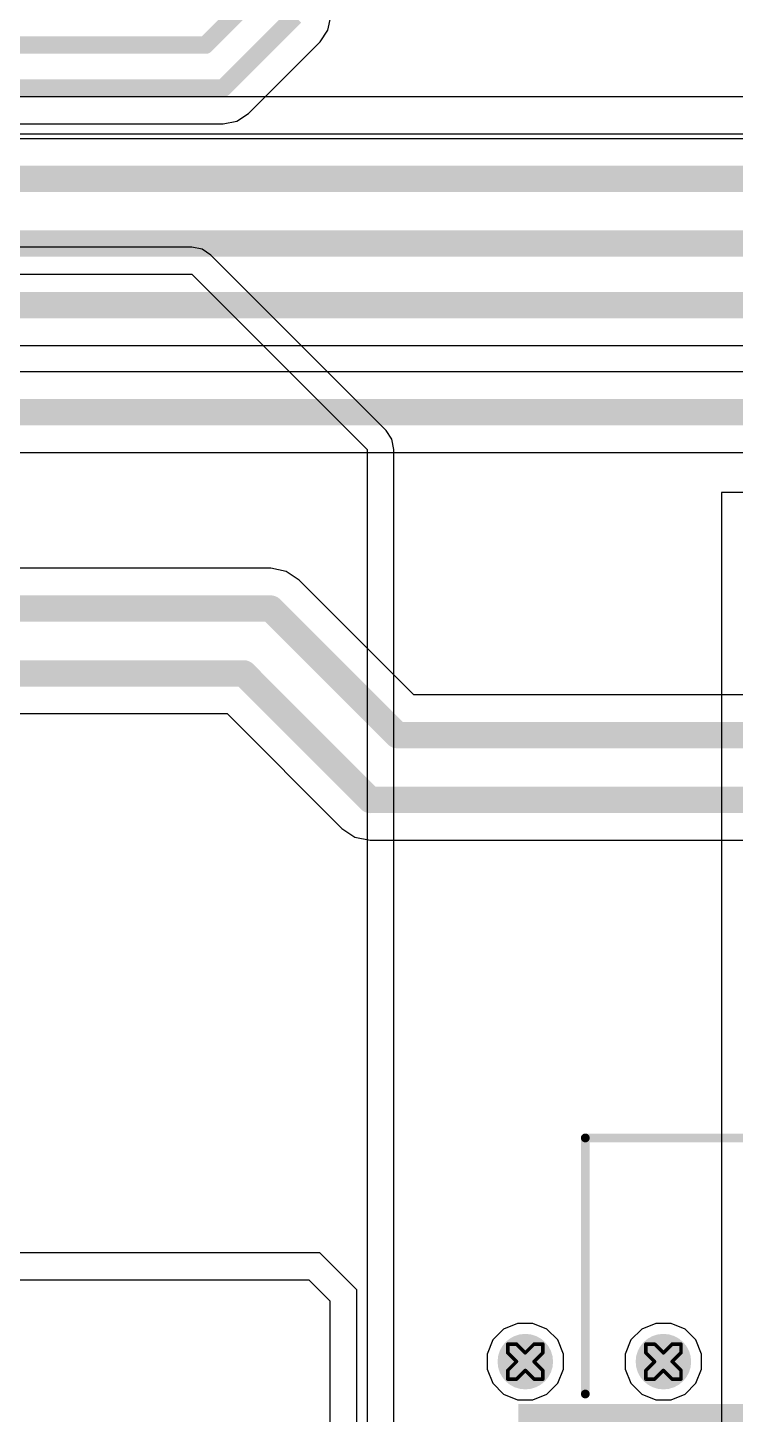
# Model space of a CAD drawing. Header units: inches. Extents: x 0 to 5379, y 0 to 5429.
# Drawn here: x 77.89 to 88.13, y 50.29 to 70.37 of the extents above; entities that cross this region are included whole.
import ezdxf

# ---------------------------------------------------------------- set-up
doc = ezdxf.new("R2010")
doc.units = ezdxf.units.IN
for name, color, linetype in [('Bottom Layer', 5, 'Continuous'), ('Bottom Solder', 6, 'Continuous'), ('Drill Drawing', 1, 'Continuous'), ('GND01', 16, 'Continuous'), ('GND02', 76, 'Continuous'), ('PWR', 156, 'Continuous'), ('SIG 01', 90, 'Continuous'), ('Top Layer', 1, 'Continuous'), ('Top Overlay', 2, 'Continuous'), ('Top Paste', 8, 'Continuous'), ('Top Solder', 216, 'Continuous'), ('Via Holes', 16, 'Continuous')]:
    doc.layers.add(name, color=color, linetype=linetype)

# ---------------------------------------------------------------- blocks, each defined once
blk = doc.blocks.new('UCD_220_F_10__D___59')
at = {"layer": 'Top Layer'}
for points in [[(-6, 1.25), (-2, 1.25), (-2, -1.25), (-6, -1.25)], [(2, 1.25), (6, 1.25), (6, -1.25), (2, -1.25)]]:
    blk.add_hatch(color=1, dxfattribs=at).paths.add_polyline_path(points)
at = {"layer": 'Top Paste'}
for points in [[(-6, 1.25), (-2, 1.25), (-2, -1.25), (-6, -1.25)], [(2, 1.25), (6, 1.25), (6, -1.25), (2, -1.25)]]:
    blk.add_hatch(color=8, dxfattribs=at).paths.add_polyline_path(points)
at = {"layer": 'Top Solder'}
for points in [[(-6.102, 1.352), (-1.898, 1.352), (-1.898, -1.352), (-6.102, -1.352)], [(1.898, 1.352), (6.102, 1.352), (6.102, -1.352), (1.898, -1.352)]]:
    blk.add_hatch(color=216, dxfattribs=at).paths.add_polyline_path(points)
at = {"layer": 'Top Overlay'}
for points in [[(-3.632, 5.207, 0.127, 0.127, 0), (-5.131, 3.708, 0.127, 0.127, 0)], [(5.131, 5.207, 0.127, 0.127, 0), (-3.632, 5.207, 0.127, 0.127, 0)], [(5.131, 5.207, 0.127, 0.127, 0), (5.131, 1.499, 0.127, 0.127, 0)], [(-5.131, 3.708, 0.127, 0.127, 0), (-5.131, 1.524, 0.127, 0.127, 0)], [(-5.664, 2.121, 0.127, 0.127, 0), (-5.664, 1.618, 0.127, 0.127, 0)], [(-5.392, 1.866, 0.127, 0.127, 0), (-5.946, 1.866, 0.127, 0.127, 0)], [(-5.131, -1.524, 0.127, 0.127, 0), (-5.131, -3.708, 0.127, 0.127, 0)], [(5.131, -1.499, 0.127, 0.127, 0), (5.131, -5.207, 0.127, 0.127, 0)], [(-3.632, -5.207, 0.127, 0.127, 0), (-5.131, -3.708, 0.127, 0.127, 0)], [(5.131, -5.207, 0.127, 0.127, 0), (-3.632, -5.207, 0.127, 0.127, 0)]]:
    blk.add_lwpolyline(points, format="xyseb", dxfattribs=at)
for points in [[(-3.664, 5.207, 0.0635, 0.0635, 1), (-3.6, 5.207, 0.0635, 0.0635, 1)], [(-3.664, 5.207, 0.0635, 0.0635, 1), (-3.6, 5.207, 0.0635, 0.0635, 1)], [(5.099, 5.207, 0.0635, 0.0635, 1), (5.163, 5.207, 0.0635, 0.0635, 1)], [(5.099, 5.207, 0.0635, 0.0635, 1), (5.163, 5.207, 0.0635, 0.0635, 1)], [(-5.163, 3.708, 0.0635, 0.0635, 1), (-5.099, 3.708, 0.0635, 0.0635, 1)], [(-5.163, 3.708, 0.0635, 0.0635, 1), (-5.099, 3.708, 0.0635, 0.0635, 1)], [(-5.696, 2.121, 0.0635, 0.0635, 1), (-5.632, 2.121, 0.0635, 0.0635, 1)], [(-5.977, 1.866, 0.0635, 0.0635, 1), (-5.914, 1.866, 0.0635, 0.0635, 1)], [(-5.424, 1.866, 0.0635, 0.0635, 1), (-5.36, 1.866, 0.0635, 0.0635, 1)], [(-5.696, 1.618, 0.0635, 0.0635, 1), (-5.632, 1.618, 0.0635, 0.0635, 1)], [(-5.163, 1.524, 0.0635, 0.0635, 1), (-5.099, 1.524, 0.0635, 0.0635, 1)], [(5.099, 1.499, 0.0635, 0.0635, 1), (5.163, 1.499, 0.0635, 0.0635, 1)], [(-5.163, -1.524, 0.0635, 0.0635, 1), (-5.099, -1.524, 0.0635, 0.0635, 1)], [(5.099, -1.499, 0.0635, 0.0635, 1), (5.163, -1.499, 0.0635, 0.0635, 1)], [(-5.163, -3.708, 0.0635, 0.0635, 1), (-5.099, -3.708, 0.0635, 0.0635, 1)], [(-5.163, -3.708, 0.0635, 0.0635, 1), (-5.099, -3.708, 0.0635, 0.0635, 1)], [(-3.664, -5.207, 0.0635, 0.0635, 1), (-3.6, -5.207, 0.0635, 0.0635, 1)], [(-3.664, -5.207, 0.0635, 0.0635, 1), (-3.6, -5.207, 0.0635, 0.0635, 1)], [(5.099, -5.207, 0.0635, 0.0635, 1), (5.163, -5.207, 0.0635, 0.0635, 1)], [(5.099, -5.207, 0.0635, 0.0635, 1), (5.163, -5.207, 0.0635, 0.0635, 1)]]:
    blk.add_lwpolyline(points, format="xyseb", close=True, dxfattribs=at)

msp = doc.modelspace()

# ---------------------------------------------------------------- hatches: boundary and pattern name
at = {"layer": 'Bottom Layer'}
h = msp.add_hatch(color=5, dxfattribs=at)
edge = h.paths.add_edge_path()
edge.add_arc((85.094, 51.054), 0.3, 0, 360)
h = msp.add_hatch(color=5, dxfattribs=at)
edge = h.paths.add_edge_path()
edge.add_arc((87.094, 51.054), 0.3, 0, 360)
at = {"layer": 'Bottom Solder'}
h = msp.add_hatch(color=6, dxfattribs=at)
edge = h.paths.add_edge_path()
edge.add_arc((85.094, 51.054), 0.402, 0, 360)
h = msp.add_hatch(color=6, dxfattribs=at)
edge = h.paths.add_edge_path()
edge.add_arc((87.094, 51.054), 0.402, 0, 360)
at = {"layer": 'GND01'}
h = msp.add_hatch(color=16, dxfattribs=at)
edge = h.paths.add_edge_path()
edge.add_arc((85.094, 51.054), 0.3, 0, 360)
h = msp.add_hatch(color=16, dxfattribs=at)
edge = h.paths.add_edge_path()
edge.add_arc((87.094, 51.054), 0.3, 0, 360)
at = {"layer": 'GND02'}
h = msp.add_hatch(color=76, dxfattribs=at)
edge = h.paths.add_edge_path()
edge.add_arc((85.094, 51.054), 0.3, 0, 360)
h = msp.add_hatch(color=76, dxfattribs=at)
edge = h.paths.add_edge_path()
edge.add_arc((87.094, 51.054), 0.3, 0, 360)
at = {"layer": 'PWR'}
h = msp.add_hatch(color=156, dxfattribs=at)
edge = h.paths.add_edge_path()
edge.add_arc((85.094, 51.054), 0.3, 0, 360)
h = msp.add_hatch(color=156, dxfattribs=at)
edge = h.paths.add_edge_path()
edge.add_arc((87.094, 51.054), 0.3, 0, 360)
at = {"layer": 'SIG 01'}
h = msp.add_hatch(color=90, dxfattribs=at)
edge = h.paths.add_edge_path()
edge.add_arc((85.094, 51.054), 0.3, 0, 360)
h = msp.add_hatch(color=90, dxfattribs=at)
edge = h.paths.add_edge_path()
edge.add_arc((87.094, 51.054), 0.3, 0, 360)
at = {"layer": 'Top Layer'}
h = msp.add_hatch(color=1, dxfattribs=at)
edge = h.paths.add_edge_path()
edge.add_arc((85.094, 51.054), 0.3, 0, 360)
h = msp.add_hatch(color=1, dxfattribs=at)
edge = h.paths.add_edge_path()
edge.add_arc((87.094, 51.054), 0.3, 0, 360)
at = {"layer": 'Top Solder'}
h = msp.add_hatch(color=216, dxfattribs=at)
edge = h.paths.add_edge_path()
edge.add_arc((85.094, 51.054), 0.402, 0, 360)
h = msp.add_hatch(color=216, dxfattribs=at)
edge = h.paths.add_edge_path()
edge.add_arc((87.094, 51.054), 0.402, 0, 360)
at = {"layer": 'Via Holes'}
h = msp.add_hatch(color=7, dxfattribs=at)
edge = h.paths.add_edge_path()
edge.add_arc((85.094, 51.054), 0.15, 0, 360)
h = msp.add_hatch(color=7, dxfattribs=at)
edge = h.paths.add_edge_path()
edge.add_arc((87.094, 51.054), 0.15, 0, 360)

# ---------------------------------------------------------------- linework, layer by layer
at = {"layer": 'Drill Drawing'}
for points in [[(84.84, 51.181, 0.0508, 0.0508, 0), (84.84, 51.308, 0.0508, 0.0508, 0)], [(84.84, 51.308, 0.0508, 0.0508, 0), (84.967, 51.308, 0.0508, 0.0508, 0)], [(84.84, 51.181, 0.0508, 0.0508, 0), (84.967, 51.054, 0.0508, 0.0508, 0)], [(84.967, 51.308, 0.0508, 0.0508, 0), (85.094, 51.181, 0.0508, 0.0508, 0)], [(85.094, 51.181, 0.0508, 0.0508, 0), (85.221, 51.308, 0.0508, 0.0508, 0)], [(85.221, 51.308, 0.0508, 0.0508, 0), (85.348, 51.308, 0.0508, 0.0508, 0)], [(85.221, 51.054, 0.0508, 0.0508, 0), (85.348, 51.181, 0.0508, 0.0508, 0)], [(85.348, 51.181, 0.0508, 0.0508, 0), (85.348, 51.308, 0.0508, 0.0508, 0)], [(86.84, 51.181, 0.0508, 0.0508, 0), (86.84, 51.308, 0.0508, 0.0508, 0)], [(86.84, 51.308, 0.0508, 0.0508, 0), (86.967, 51.308, 0.0508, 0.0508, 0)], [(86.84, 51.181, 0.0508, 0.0508, 0), (86.967, 51.054, 0.0508, 0.0508, 0)], [(86.967, 51.308, 0.0508, 0.0508, 0), (87.094, 51.181, 0.0508, 0.0508, 0)], [(87.094, 51.181, 0.0508, 0.0508, 0), (87.221, 51.308, 0.0508, 0.0508, 0)], [(87.221, 51.308, 0.0508, 0.0508, 0), (87.348, 51.308, 0.0508, 0.0508, 0)], [(87.221, 51.054, 0.0508, 0.0508, 0), (87.348, 51.181, 0.0508, 0.0508, 0)], [(87.348, 51.181, 0.0508, 0.0508, 0), (87.348, 51.308, 0.0508, 0.0508, 0)], [(84.84, 50.927, 0.0508, 0.0508, 0), (84.967, 51.054, 0.0508, 0.0508, 0)], [(85.221, 51.054, 0.0508, 0.0508, 0), (85.348, 50.927, 0.0508, 0.0508, 0)], [(86.84, 50.927, 0.0508, 0.0508, 0), (86.967, 51.054, 0.0508, 0.0508, 0)], [(87.221, 51.054, 0.0508, 0.0508, 0), (87.348, 50.927, 0.0508, 0.0508, 0)], [(84.84, 50.8, 0.0508, 0.0508, 0), (84.84, 50.927, 0.0508, 0.0508, 0)], [(84.84, 50.8, 0.0508, 0.0508, 0), (84.967, 50.8, 0.0508, 0.0508, 0)], [(84.967, 50.8, 0.0508, 0.0508, 0), (85.094, 50.927, 0.0508, 0.0508, 0)], [(85.094, 50.927, 0.0508, 0.0508, 0), (85.221, 50.8, 0.0508, 0.0508, 0)], [(85.221, 50.8, 0.0508, 0.0508, 0), (85.348, 50.8, 0.0508, 0.0508, 0)], [(85.348, 50.8, 0.0508, 0.0508, 0), (85.348, 50.927, 0.0508, 0.0508, 0)], [(86.84, 50.8, 0.0508, 0.0508, 0), (86.84, 50.927, 0.0508, 0.0508, 0)], [(86.84, 50.8, 0.0508, 0.0508, 0), (86.967, 50.8, 0.0508, 0.0508, 0)], [(86.967, 50.8, 0.0508, 0.0508, 0), (87.094, 50.927, 0.0508, 0.0508, 0)], [(87.094, 50.927, 0.0508, 0.0508, 0), (87.221, 50.8, 0.0508, 0.0508, 0)], [(87.221, 50.8, 0.0508, 0.0508, 0), (87.348, 50.8, 0.0508, 0.0508, 0)], [(87.348, 50.8, 0.0508, 0.0508, 0), (87.348, 50.927, 0.0508, 0.0508, 0)]]:
    msp.add_lwpolyline(points, format="xyseb", dxfattribs=at)
for points in [[(84.827, 51.308, 0.0254, 0.0254, 1), (84.852, 51.308, 0.0254, 0.0254, 1)], [(84.827, 51.308, 0.0254, 0.0254, 1), (84.852, 51.308, 0.0254, 0.0254, 1)], [(84.827, 51.181, 0.0254, 0.0254, 1), (84.852, 51.181, 0.0254, 0.0254, 1)], [(84.827, 51.181, 0.0254, 0.0254, 1), (84.852, 51.181, 0.0254, 0.0254, 1)], [(84.954, 51.308, 0.0254, 0.0254, 1), (84.979, 51.308, 0.0254, 0.0254, 1)], [(84.954, 51.308, 0.0254, 0.0254, 1), (84.979, 51.308, 0.0254, 0.0254, 1)], [(85.081, 51.181, 0.0254, 0.0254, 1), (85.106, 51.181, 0.0254, 0.0254, 1)], [(85.081, 51.181, 0.0254, 0.0254, 1), (85.106, 51.181, 0.0254, 0.0254, 1)], [(85.208, 51.308, 0.0254, 0.0254, 1), (85.233, 51.308, 0.0254, 0.0254, 1)], [(85.208, 51.308, 0.0254, 0.0254, 1), (85.233, 51.308, 0.0254, 0.0254, 1)], [(85.335, 51.308, 0.0254, 0.0254, 1), (85.36, 51.308, 0.0254, 0.0254, 1)], [(85.335, 51.308, 0.0254, 0.0254, 1), (85.36, 51.308, 0.0254, 0.0254, 1)], [(85.335, 51.181, 0.0254, 0.0254, 1), (85.36, 51.181, 0.0254, 0.0254, 1)], [(85.335, 51.181, 0.0254, 0.0254, 1), (85.36, 51.181, 0.0254, 0.0254, 1)], [(86.827, 51.308, 0.0254, 0.0254, 1), (86.852, 51.308, 0.0254, 0.0254, 1)], [(86.827, 51.308, 0.0254, 0.0254, 1), (86.852, 51.308, 0.0254, 0.0254, 1)], [(86.827, 51.181, 0.0254, 0.0254, 1), (86.852, 51.181, 0.0254, 0.0254, 1)], [(86.827, 51.181, 0.0254, 0.0254, 1), (86.852, 51.181, 0.0254, 0.0254, 1)], [(86.954, 51.308, 0.0254, 0.0254, 1), (86.979, 51.308, 0.0254, 0.0254, 1)], [(86.954, 51.308, 0.0254, 0.0254, 1), (86.979, 51.308, 0.0254, 0.0254, 1)], [(87.081, 51.181, 0.0254, 0.0254, 1), (87.106, 51.181, 0.0254, 0.0254, 1)], [(87.081, 51.181, 0.0254, 0.0254, 1), (87.106, 51.181, 0.0254, 0.0254, 1)], [(87.208, 51.308, 0.0254, 0.0254, 1), (87.233, 51.308, 0.0254, 0.0254, 1)], [(87.208, 51.308, 0.0254, 0.0254, 1), (87.233, 51.308, 0.0254, 0.0254, 1)], [(87.335, 51.308, 0.0254, 0.0254, 1), (87.36, 51.308, 0.0254, 0.0254, 1)], [(87.335, 51.308, 0.0254, 0.0254, 1), (87.36, 51.308, 0.0254, 0.0254, 1)], [(87.335, 51.181, 0.0254, 0.0254, 1), (87.36, 51.181, 0.0254, 0.0254, 1)], [(87.335, 51.181, 0.0254, 0.0254, 1), (87.36, 51.181, 0.0254, 0.0254, 1)], [(84.954, 51.054, 0.0254, 0.0254, 1), (84.979, 51.054, 0.0254, 0.0254, 1)], [(84.954, 51.054, 0.0254, 0.0254, 1), (84.979, 51.054, 0.0254, 0.0254, 1)], [(85.208, 51.054, 0.0254, 0.0254, 1), (85.233, 51.054, 0.0254, 0.0254, 1)], [(85.208, 51.054, 0.0254, 0.0254, 1), (85.233, 51.054, 0.0254, 0.0254, 1)], [(86.954, 51.054, 0.0254, 0.0254, 1), (86.979, 51.054, 0.0254, 0.0254, 1)], [(86.954, 51.054, 0.0254, 0.0254, 1), (86.979, 51.054, 0.0254, 0.0254, 1)], [(87.208, 51.054, 0.0254, 0.0254, 1), (87.233, 51.054, 0.0254, 0.0254, 1)], [(87.208, 51.054, 0.0254, 0.0254, 1), (87.233, 51.054, 0.0254, 0.0254, 1)], [(84.827, 50.927, 0.0254, 0.0254, 1), (84.852, 50.927, 0.0254, 0.0254, 1)], [(84.827, 50.927, 0.0254, 0.0254, 1), (84.852, 50.927, 0.0254, 0.0254, 1)], [(84.827, 50.8, 0.0254, 0.0254, 1), (84.852, 50.8, 0.0254, 0.0254, 1)], [(84.827, 50.8, 0.0254, 0.0254, 1), (84.852, 50.8, 0.0254, 0.0254, 1)], [(84.954, 50.8, 0.0254, 0.0254, 1), (84.979, 50.8, 0.0254, 0.0254, 1)], [(84.954, 50.8, 0.0254, 0.0254, 1), (84.979, 50.8, 0.0254, 0.0254, 1)], [(85.081, 50.927, 0.0254, 0.0254, 1), (85.106, 50.927, 0.0254, 0.0254, 1)], [(85.081, 50.927, 0.0254, 0.0254, 1), (85.106, 50.927, 0.0254, 0.0254, 1)], [(85.208, 50.8, 0.0254, 0.0254, 1), (85.233, 50.8, 0.0254, 0.0254, 1)], [(85.208, 50.8, 0.0254, 0.0254, 1), (85.233, 50.8, 0.0254, 0.0254, 1)], [(85.335, 50.927, 0.0254, 0.0254, 1), (85.36, 50.927, 0.0254, 0.0254, 1)], [(85.335, 50.927, 0.0254, 0.0254, 1), (85.36, 50.927, 0.0254, 0.0254, 1)], [(85.335, 50.8, 0.0254, 0.0254, 1), (85.36, 50.8, 0.0254, 0.0254, 1)], [(85.335, 50.8, 0.0254, 0.0254, 1), (85.36, 50.8, 0.0254, 0.0254, 1)], [(86.827, 50.927, 0.0254, 0.0254, 1), (86.852, 50.927, 0.0254, 0.0254, 1)], [(86.827, 50.927, 0.0254, 0.0254, 1), (86.852, 50.927, 0.0254, 0.0254, 1)], [(86.827, 50.8, 0.0254, 0.0254, 1), (86.852, 50.8, 0.0254, 0.0254, 1)], [(86.827, 50.8, 0.0254, 0.0254, 1), (86.852, 50.8, 0.0254, 0.0254, 1)], [(86.954, 50.8, 0.0254, 0.0254, 1), (86.979, 50.8, 0.0254, 0.0254, 1)], [(86.954, 50.8, 0.0254, 0.0254, 1), (86.979, 50.8, 0.0254, 0.0254, 1)], [(87.081, 50.927, 0.0254, 0.0254, 1), (87.106, 50.927, 0.0254, 0.0254, 1)], [(87.081, 50.927, 0.0254, 0.0254, 1), (87.106, 50.927, 0.0254, 0.0254, 1)], [(87.208, 50.8, 0.0254, 0.0254, 1), (87.233, 50.8, 0.0254, 0.0254, 1)], [(87.208, 50.8, 0.0254, 0.0254, 1), (87.233, 50.8, 0.0254, 0.0254, 1)], [(87.335, 50.927, 0.0254, 0.0254, 1), (87.36, 50.927, 0.0254, 0.0254, 1)], [(87.335, 50.927, 0.0254, 0.0254, 1), (87.36, 50.927, 0.0254, 0.0254, 1)], [(87.335, 50.8, 0.0254, 0.0254, 1), (87.36, 50.8, 0.0254, 0.0254, 1)], [(87.335, 50.8, 0.0254, 0.0254, 1), (87.36, 50.8, 0.0254, 0.0254, 1)]]:
    msp.add_lwpolyline(points, format="xyseb", close=True, dxfattribs=at)
at = {"layer": 'PWR'}
for p, q in [((124.181, 69.367), (60.071, 69.367)), ((60.025, 68.834), (124.689, 68.834)), ((88.568, 63.64), (87.935, 63.64)), ((87.935, 63.64), (87.935, 55.474)), ((87.935, 55.474), (87.935, 29.149)), ((82.118, 52.629), (73.752, 52.629)), ((82.652, 52.095), (82.118, 52.629)), ((73.752, 52.24), (81.957, 52.24)), ((81.957, 52.24), (82.263, 51.934)), ((82.652, 20.676), (82.652, 52.095)), ((82.263, 51.934), (82.263, 20.676)), ((84.983, 51.608), (84.78, 51.524)), ((85.204, 51.608), (84.983, 51.608)), ((85.407, 51.524), (85.204, 51.608)), ((86.983, 51.608), (86.78, 51.524)), ((87.204, 51.608), (86.983, 51.608)), ((87.407, 51.524), (87.204, 51.608)), ((84.78, 51.524), (84.624, 51.368)), ((85.563, 51.368), (85.407, 51.524)), ((86.78, 51.524), (86.624, 51.368)), ((87.563, 51.368), (87.407, 51.524)), ((84.624, 51.368), (84.54, 51.164)), ((85.648, 51.164), (85.563, 51.368)), ((86.624, 51.368), (86.54, 51.164)), ((87.648, 51.164), (87.563, 51.368)), ((84.54, 51.164), (84.54, 50.944)), ((85.648, 50.944), (85.648, 51.164)), ((86.54, 51.164), (86.54, 50.944)), ((87.648, 50.944), (87.648, 51.164)), ((84.54, 50.944), (84.624, 50.74)), ((85.563, 50.74), (85.648, 50.944)), ((86.54, 50.944), (86.624, 50.74)), ((87.563, 50.74), (87.648, 50.944)), ((84.624, 50.74), (84.78, 50.584)), ((85.407, 50.584), (85.563, 50.74)), ((86.624, 50.74), (86.78, 50.584)), ((87.407, 50.584), (87.563, 50.74)), ((84.78, 50.584), (84.983, 50.5)), ((84.983, 50.5), (85.204, 50.5)), ((85.204, 50.5), (85.407, 50.584)), ((86.78, 50.584), (86.983, 50.5)), ((86.983, 50.5), (87.204, 50.5)), ((87.204, 50.5), (87.407, 50.584))]:
    msp.add_line(p, q, dxfattribs=at)
at = {"layer": 'SIG 01'}
for p, q in [((82.236, 70.334), (82.275, 70.533)), ((82.123, 70.166), (82.236, 70.334)), ((81.086, 69.129), (82.123, 70.166)), ((80.918, 69.017), (81.086, 69.129)), ((17.676, 68.978), (80.72, 68.978)), ((80.72, 68.978), (80.918, 69.017)), ((101.873, 68.762), (23.45, 68.762)), ((24.481, 65.768), (103.028, 65.768)), ((103.525, 65.385), (51.179, 65.385)), ((51.179, 64.22), (103.766, 64.22)), ((81.407, 62.542), (54.108, 62.542)), ((81.63, 62.498), (81.407, 62.542)), ((81.819, 62.371), (81.63, 62.498)), ((83.48, 60.71), (81.819, 62.371)), ((90, 60.71), (83.48, 60.71)), ((54.885, 60.437), (80.776, 60.437)), ((80.776, 60.437), (82.437, 58.775)), ((82.437, 58.775), (82.626, 58.649)), ((82.626, 58.649), (82.849, 58.605)), ((82.849, 58.605), (102.706, 58.605))]:
    msp.add_line(p, q, dxfattribs=at)
for points in [[(80.462, 70.119, 0.254, 0.254, 0), (81.134, 70.791, 0.254, 0.254, 0)], [(80.72, 69.496, 0.254, 0.254, 0), (81.757, 70.533, 0.254, 0.254, 0)], [(16.982, 70.119, 0.254, 0.254, 0), (80.462, 70.119, 0.254, 0.254, 0)], [(17.461, 69.496, 0.254, 0.254, 0), (80.72, 69.496, 0.254, 0.254, 0)], [(23.45, 68.18, 0.381, 0.381, 0), (102.114, 68.18, 0.381, 0.381, 0)], [(23.837, 67.246, 0.381, 0.381, 0), (102.501, 67.246, 0.381, 0.381, 0)], [(24.239, 66.351, 0.381, 0.381, 0), (103.028, 66.351, 0.381, 0.381, 0)], [(50.827, 64.803, 0.381, 0.381, 0), (103.766, 64.803, 0.381, 0.381, 0)], [(54.108, 61.959, 0.381, 0.381, 0), (81.407, 61.959, 0.381, 0.381, 0)], [(81.407, 61.959, 0.381, 0.381, 0), (83.239, 60.127, 0.381, 0.381, 0)], [(54.644, 61.02, 0.381, 0.381, 0), (81.017, 61.02, 0.381, 0.381, 0)], [(81.017, 61.02, 0.381, 0.381, 0), (82.849, 59.187, 0.381, 0.381, 0)], [(83.239, 60.127, 0.381, 0.381, 0), (102.317, 60.127, 0.381, 0.381, 0)], [(82.849, 59.187, 0.381, 0.381, 0), (102.706, 59.187, 0.381, 0.381, 0)]]:
    msp.add_lwpolyline(points, format="xyseb", dxfattribs=at)
for points in [[(80.399, 70.119, 0.127, 0.127, 1), (80.526, 70.119, 0.127, 0.127, 1)], [(80.399, 70.119, 0.127, 0.127, 1), (80.526, 70.119, 0.127, 0.127, 1)], [(80.657, 69.496, 0.127, 0.127, 1), (80.784, 69.496, 0.127, 0.127, 1)], [(80.657, 69.496, 0.127, 0.127, 1), (80.784, 69.496, 0.127, 0.127, 1)], [(81.311, 61.959, 0.191, 0.191, 1), (81.502, 61.959, 0.191, 0.191, 1)], [(81.311, 61.959, 0.191, 0.191, 1), (81.502, 61.959, 0.191, 0.191, 1)], [(80.922, 61.02, 0.191, 0.191, 1), (81.113, 61.02, 0.191, 0.191, 1)], [(80.922, 61.02, 0.191, 0.191, 1), (81.113, 61.02, 0.191, 0.191, 1)], [(83.143, 60.127, 0.191, 0.191, 1), (83.334, 60.127, 0.191, 0.191, 1)], [(83.143, 60.127, 0.191, 0.191, 1), (83.334, 60.127, 0.191, 0.191, 1)], [(82.754, 59.187, 0.191, 0.191, 1), (82.945, 59.187, 0.191, 0.191, 1)], [(82.754, 59.187, 0.191, 0.191, 1), (82.945, 59.187, 0.191, 0.191, 1)]]:
    msp.add_lwpolyline(points, format="xyseb", close=True, dxfattribs=at)
at = {"layer": 'Top Layer'}
for p, q in [((80.264, 67.19), (58.953, 67.19)), ((80.413, 67.161), (80.264, 67.19)), ((80.539, 67.077), (80.413, 67.161)), ((83.079, 64.537), (80.539, 67.077)), ((58.953, 66.802), (80.264, 66.802)), ((80.264, 66.802), (82.804, 64.262)), ((83.163, 64.411), (83.079, 64.537)), ((82.804, 64.262), (82.804, 33.566)), ((83.192, 64.262), (83.163, 64.411)), ((83.192, 33.954), (83.192, 64.262))]:
    msp.add_line(p, q, dxfattribs=at)

# ---------------------------------------------------------------- block references
at = {"rotation": 180}
msp.add_blockref('UCD_220_F_10__D___59', (91.094, 49.086), dxfattribs=at)

doc.saveas('drawing.dxf')
